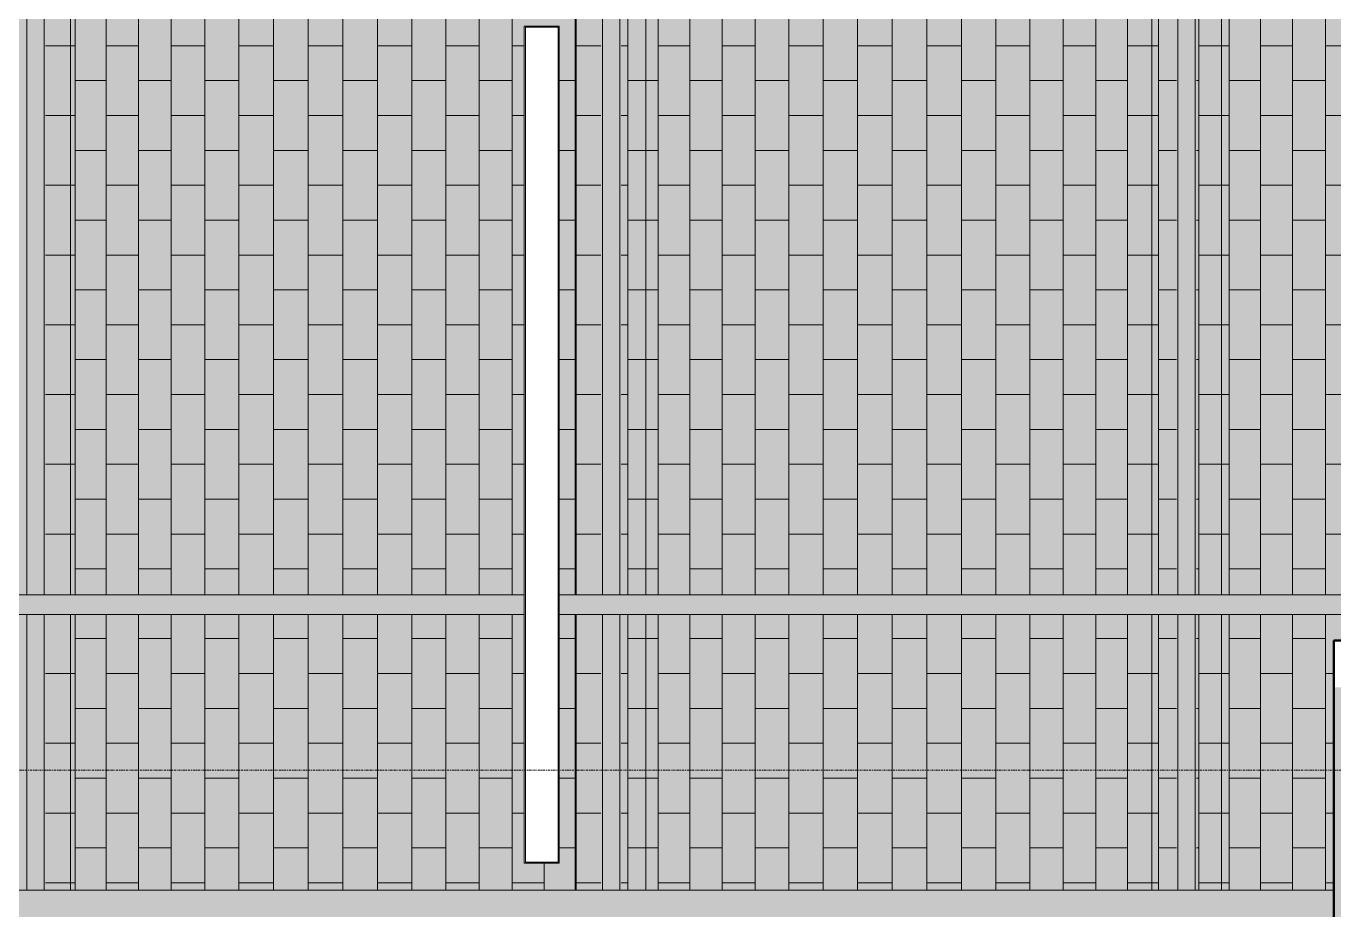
# Model space of a CAD drawing. Header units: inches. Extents: x -956 to 966, y -1111 to 895.
# Drawn here: x 167.1 to 317, y 506.5 to 607.9 of the extents above; entities that cross this region are included whole.
import ezdxf

# ---------------------------------------------------------------- set-up
doc = ezdxf.new("R2010")
doc.units = ezdxf.units.IN
doc.header["$MEASUREMENT"] = 0
doc.linetypes.add('Grid Line 1_4_', pattern=[0.4375, 0.25, -0.0625, 0.0625, -0.0625])
for name, color, linetype, lineweight in [('A-CLNG', 13, 'Continuous', 13), ('A-CLNG-PATT', 13, 'Continuous', 13), ('A-WALL-PATT', 111, 'Continuous', 13), ('E-LITE-EQPM', 33, 'Continuous', 9), ('I-WALL', 2, 'Continuous', 13), ('S-GRID', 1, 'Continuous', 9)]:
    doc.layers.add(name, color=color, linetype=linetype, lineweight=lineweight)
pattern_1 = [(0, (0, 0), (30.72, 7.68), [1.267, -21.773, 1.267, -21.773, -122.88]), (0, (0, 0), (30.72, 7.68), [-46.08, 1.267, -44.813, 1.267, -21.773, -53.76]), (0, (0, 0), (30.72, 7.68), [-115.2, 1.267, -14.093, 1.267, -37.133]), (120, (11.52, 3.84), (-22.011075, 22.7643), [1.267, -21.773, 1.267, -21.773, -122.88]), (120, (11.52, 3.84), (-22.011075, 22.7643), [-46.08, 1.267, -44.813, 1.267, -21.773, -53.76]), (120, (11.52, 3.84), (-22.011075, 22.7643), [-115.2, 1.267, -14.093, 1.267, -37.133]), (240, (15.36, 19.2), (-8.708925, -30.4443), [1.267, -21.773, 1.267, -21.773, -122.88]), (240, (15.36, 19.2), (-8.708925, -30.4443), [-46.08, 1.267, -44.813, 1.267, -21.773, -53.76]), (240, (15.36, 19.2), (-8.708925, -30.4443), [-115.2, 1.267, -14.093, 1.267, -37.133])]

# ---------------------------------------------------------------- blocks, each defined once
blk = doc.blocks.new('Lighting - Pendant-Finelite-HP4-D - HP-4 D-8_-SO-3000K-120-FA-SC-3361575-7TH FLOOR TELECOM OVERHEAD ROUTING PLAN')
at = {"layer": 'E-LITE-EQPM', "color": 9}
for p, q in [((48, 2), (-48, 2)), ((-48, 2), (-48, -2)), ((47.875, 1.875), (-47.875, 1.875)), ((-47.875, 1.875), (-47.875, -1.875)), ((-47.875, 1.875), (47.875, 1.875)), ((-47.875, -1.875), (-47.875, 1.875)), ((47.875, -1.875), (47.875, 1.875)), ((47.875, 1.875), (47.875, -1.875)), ((48, -2), (48, 2)), ((-48, -2), (48, -2)), ((-47.875, -1.875), (47.875, -1.875)), ((47.875, -1.875), (-47.875, -1.875))]:
    blk.add_line(p, q, dxfattribs=at)
blk = doc.blocks.new('FP_1_59-7TH FLOOR TELECOM OVERHEAD ROUTING PLAN')
at = {"layer": 'A-CLNG-PATT', "color": 50}
for p, q in [((184.68, 542.63), (184.68, 789.34)), ((188.26, 542.63), (188.26, 789.34)), ((191.94, 542.63), (191.94, 789.34)), ((195.72, 542.63), (195.72, 789.34)), ((199.57, 542.63), (199.57, 789.34)), ((203.48, 542.63), (203.48, 789.34)), ((207.43, 542.63), (207.43, 789.34)), ((211.4, 542.63), (211.4, 789.34)), ((215.38, 542.63), (215.38, 789.34)), ((219.35, 542.63), (219.35, 789.34)), ((223.29, 542.63), (223.29, 789.34)), ((227.19, 542.63), (227.19, 789.34)), ((231.04, 542.63), (231.04, 789.34)), ((234.8, 542.63), (234.8, 789.34)), ((242.04, 542.63), (242.04, 789.34)), ((181.3, 605.61), (184.15, 605.61)), ((184.15, 605.61), (184.68, 605.61)), ((188.26, 605.61), (191.94, 605.61)), ((195.72, 605.61), (199.57, 605.61)), ((203.48, 605.61), (207.43, 605.61)), ((211.4, 605.61), (215.38, 605.61)), ((219.35, 605.61), (223.29, 605.61)), ((227.19, 605.61), (231.04, 605.61)), ((234.8, 605.61), (236.21, 605.61)), ((242.04, 605.61), (242.15, 605.61)), ((242.15, 605.61), (244.99, 605.61)), ((184.68, 601.61), (188.26, 601.61)), ((191.94, 601.61), (195.72, 601.61)), ((199.57, 601.61), (203.48, 601.61)), ((207.43, 601.61), (211.4, 601.61)), ((215.38, 601.61), (219.35, 601.61)), ((223.29, 601.61), (227.19, 601.61)), ((231.04, 601.61), (234.8, 601.61)), ((240.19, 601.61), (242.04, 601.61)), ((181.3, 597.61), (184.15, 597.61)), ((184.15, 597.61), (184.68, 597.61)), ((188.26, 597.61), (191.94, 597.61)), ((195.72, 597.61), (199.57, 597.61)), ((203.48, 597.61), (207.43, 597.61)), ((211.4, 597.61), (215.38, 597.61)), ((219.35, 597.61), (223.29, 597.61)), ((227.19, 597.61), (231.04, 597.61)), ((234.8, 597.61), (236.2, 597.61)), ((242.04, 597.61), (242.15, 597.61)), ((242.15, 597.61), (244.99, 597.61)), ((184.68, 593.61), (188.26, 593.61)), ((191.94, 593.61), (195.72, 593.61)), ((199.57, 593.61), (203.48, 593.61)), ((207.43, 593.61), (211.4, 593.61)), ((215.38, 593.61), (219.35, 593.61)), ((223.29, 593.61), (227.19, 593.61)), ((231.04, 593.61), (234.8, 593.61)), ((240.2, 593.61), (242.04, 593.61)), ((181.3, 589.61), (184.15, 589.61)), ((184.15, 589.61), (184.68, 589.61)), ((188.26, 589.61), (191.94, 589.61)), ((195.72, 589.61), (199.57, 589.61)), ((203.48, 589.61), (207.43, 589.61)), ((211.4, 589.61), (215.38, 589.61)), ((219.35, 589.61), (223.29, 589.61)), ((227.19, 589.61), (231.04, 589.61)), ((234.8, 589.61), (236.2, 589.61)), ((242.04, 589.61), (242.15, 589.61)), ((242.15, 589.61), (244.99, 589.61)), ((184.68, 585.61), (188.26, 585.61)), ((191.94, 585.61), (195.72, 585.61)), ((199.57, 585.61), (203.48, 585.61)), ((207.43, 585.61), (211.4, 585.61)), ((215.38, 585.61), (219.35, 585.61)), ((223.29, 585.61), (227.19, 585.61)), ((231.04, 585.61), (234.8, 585.61)), ((240.2, 585.61), (242.04, 585.61)), ((181.3, 581.61), (184.15, 581.61)), ((184.15, 581.61), (184.68, 581.61)), ((188.26, 581.61), (191.94, 581.61)), ((195.72, 581.61), (199.57, 581.61)), ((203.48, 581.61), (207.43, 581.61)), ((211.4, 581.61), (215.38, 581.61)), ((219.35, 581.61), (223.29, 581.61)), ((227.19, 581.61), (231.04, 581.61)), ((234.8, 581.61), (236.2, 581.61)), ((242.04, 581.61), (242.15, 581.61)), ((242.15, 581.61), (244.99, 581.61)), ((184.68, 577.61), (188.26, 577.61)), ((191.94, 577.61), (195.72, 577.61)), ((199.57, 577.61), (203.48, 577.61)), ((207.43, 577.61), (211.4, 577.61)), ((215.38, 577.61), (219.35, 577.61)), ((223.29, 577.61), (227.19, 577.61)), ((231.04, 577.61), (234.8, 577.61)), ((240.2, 577.61), (242.04, 577.61)), ((181.3, 573.61), (184.15, 573.61)), ((184.15, 573.61), (184.68, 573.61)), ((188.26, 573.61), (191.94, 573.61)), ((195.72, 573.61), (199.57, 573.61)), ((203.48, 573.61), (207.43, 573.61)), ((211.4, 573.61), (215.38, 573.61)), ((219.35, 573.61), (223.29, 573.61)), ((227.19, 573.61), (231.04, 573.61)), ((234.8, 573.61), (236.2, 573.61)), ((242.04, 573.61), (242.15, 573.61)), ((242.15, 573.61), (244.99, 573.61)), ((184.68, 569.61), (188.26, 569.61)), ((191.94, 569.61), (195.72, 569.61)), ((199.57, 569.61), (203.48, 569.61)), ((207.43, 569.61), (211.4, 569.61)), ((215.38, 569.61), (219.35, 569.61)), ((223.29, 569.61), (227.19, 569.61)), ((231.04, 569.61), (234.8, 569.61)), ((240.2, 569.61), (242.04, 569.61)), ((181.3, 565.61), (184.15, 565.61)), ((184.15, 565.61), (184.68, 565.61)), ((188.26, 565.61), (191.94, 565.61)), ((195.72, 565.61), (199.57, 565.61)), ((203.48, 565.61), (207.43, 565.61)), ((211.4, 565.61), (215.38, 565.61)), ((219.35, 565.61), (223.29, 565.61)), ((227.19, 565.61), (231.04, 565.61)), ((234.8, 565.61), (236.2, 565.61)), ((242.04, 565.61), (242.15, 565.61)), ((242.15, 565.61), (244.99, 565.61)), ((184.68, 561.61), (188.26, 561.61)), ((191.94, 561.61), (195.72, 561.61)), ((199.57, 561.61), (203.48, 561.61)), ((207.43, 561.61), (211.4, 561.61)), ((215.38, 561.61), (219.35, 561.61)), ((223.29, 561.61), (227.19, 561.61)), ((231.04, 561.61), (234.8, 561.61)), ((240.2, 561.61), (242.04, 561.61)), ((181.3, 557.61), (184.15, 557.61)), ((184.15, 557.61), (184.68, 557.61)), ((188.26, 557.61), (191.94, 557.61)), ((195.72, 557.61), (199.57, 557.61)), ((203.48, 557.61), (207.43, 557.61)), ((211.4, 557.61), (215.38, 557.61)), ((219.35, 557.61), (223.29, 557.61)), ((227.19, 557.61), (231.04, 557.61)), ((234.8, 557.61), (236.2, 557.61)), ((242.04, 557.61), (242.15, 557.61)), ((242.15, 557.61), (244.99, 557.61)), ((184.68, 553.61), (188.26, 553.61)), ((191.94, 553.61), (195.72, 553.61)), ((199.57, 553.61), (203.48, 553.61)), ((207.43, 553.61), (211.4, 553.61)), ((215.38, 553.61), (219.35, 553.61)), ((223.29, 553.61), (227.19, 553.61)), ((231.04, 553.61), (234.8, 553.61)), ((240.2, 553.61), (242.04, 553.61)), ((181.3, 549.61), (184.15, 549.61)), ((184.15, 549.61), (184.68, 549.61)), ((188.26, 549.61), (191.94, 549.61)), ((195.72, 549.61), (199.57, 549.61)), ((203.48, 549.61), (207.43, 549.61)), ((211.4, 549.61), (215.38, 549.61)), ((219.35, 549.61), (223.29, 549.61)), ((227.19, 549.61), (231.04, 549.61)), ((234.8, 549.61), (236.2, 549.61)), ((242.04, 549.61), (242.15, 549.61)), ((242.15, 549.61), (244.99, 549.61)), ((184.68, 545.61), (188.26, 545.61)), ((191.94, 545.61), (195.72, 545.61)), ((199.57, 545.61), (203.48, 545.61)), ((207.43, 545.61), (211.4, 545.61)), ((215.38, 545.61), (219.35, 545.61)), ((223.29, 545.61), (227.19, 545.61)), ((231.04, 545.61), (234.8, 545.61)), ((240.2, 545.61), (242.04, 545.61)), ((184.68, 508.76), (184.68, 540.38)), ((188.26, 508.76), (188.26, 540.38)), ((191.94, 508.76), (191.94, 540.38)), ((195.72, 508.76), (195.72, 540.38)), ((199.57, 508.76), (199.57, 540.38)), ((203.48, 508.76), (203.48, 540.38)), ((207.43, 508.76), (207.43, 540.38)), ((211.4, 508.76), (211.4, 540.38)), ((215.38, 508.76), (215.38, 540.38)), ((219.35, 508.76), (219.35, 540.38)), ((223.29, 508.76), (223.29, 540.38)), ((227.19, 508.76), (227.19, 540.38)), ((231.04, 508.76), (231.04, 540.38)), ((234.8, 508.76), (234.8, 540.38)), ((242.04, 508.76), (242.04, 540.38)), ((184.68, 537.61), (188.26, 537.61)), ((191.94, 537.61), (195.72, 537.61)), ((199.57, 537.61), (203.48, 537.61)), ((207.43, 537.61), (211.4, 537.61)), ((215.38, 537.61), (219.35, 537.61)), ((223.29, 537.61), (227.19, 537.61)), ((231.04, 537.61), (234.8, 537.61)), ((240.2, 537.61), (242.04, 537.61)), ((181.3, 533.61), (184.15, 533.61)), ((184.15, 533.61), (184.68, 533.61)), ((188.26, 533.61), (191.94, 533.61)), ((195.72, 533.61), (199.57, 533.61)), ((203.48, 533.61), (207.43, 533.61)), ((211.4, 533.61), (215.38, 533.61)), ((219.35, 533.61), (223.29, 533.61)), ((227.19, 533.61), (231.04, 533.61)), ((234.8, 533.61), (236.2, 533.61)), ((242.04, 533.61), (242.15, 533.61)), ((242.15, 533.61), (244.99, 533.61)), ((184.68, 529.61), (188.26, 529.61)), ((191.94, 529.61), (195.72, 529.61)), ((199.57, 529.61), (203.48, 529.61)), ((207.43, 529.61), (211.4, 529.61)), ((215.38, 529.61), (219.35, 529.61)), ((223.29, 529.61), (227.19, 529.61)), ((231.04, 529.61), (234.8, 529.61)), ((240.2, 529.61), (242.04, 529.61)), ((181.3, 525.61), (184.15, 525.61)), ((184.15, 525.61), (184.68, 525.61)), ((188.26, 525.61), (191.94, 525.61)), ((195.72, 525.61), (199.57, 525.61)), ((203.48, 525.61), (207.43, 525.61)), ((211.4, 525.61), (215.38, 525.61)), ((219.35, 525.61), (223.29, 525.61)), ((227.19, 525.61), (231.04, 525.61)), ((234.8, 525.61), (236.2, 525.61)), ((242.04, 525.61), (242.15, 525.61)), ((242.15, 525.61), (244.99, 525.61)), ((184.68, 521.61), (188.26, 521.61)), ((191.94, 521.61), (195.72, 521.61)), ((199.57, 521.61), (203.48, 521.61)), ((207.43, 521.61), (211.4, 521.61)), ((215.38, 521.61), (219.35, 521.61)), ((223.29, 521.61), (227.19, 521.61)), ((231.04, 521.61), (234.8, 521.61)), ((240.2, 521.61), (242.04, 521.61)), ((181.3, 517.61), (184.15, 517.61)), ((184.15, 517.61), (184.68, 517.61)), ((188.26, 517.61), (191.94, 517.61)), ((195.72, 517.61), (199.57, 517.61)), ((203.48, 517.61), (207.43, 517.61)), ((211.4, 517.61), (215.38, 517.61)), ((219.35, 517.61), (223.29, 517.61)), ((227.19, 517.61), (231.04, 517.61)), ((234.8, 517.61), (236.2, 517.61)), ((242.04, 517.61), (242.15, 517.61)), ((242.15, 517.61), (244.99, 517.61)), ((184.68, 513.61), (188.26, 513.61)), ((191.94, 513.61), (195.72, 513.61)), ((199.57, 513.61), (203.48, 513.61)), ((207.43, 513.61), (211.4, 513.61)), ((215.38, 513.61), (219.35, 513.61)), ((223.29, 513.61), (227.19, 513.61)), ((231.04, 513.61), (234.8, 513.61)), ((240.2, 513.61), (242.04, 513.61)), ((238.48, 508.76), (238.48, 511.86)), ((181.3, 509.61), (184.15, 509.61)), ((184.15, 509.61), (184.68, 509.61)), ((188.26, 509.61), (191.94, 509.61)), ((195.72, 509.61), (199.57, 509.61)), ((203.48, 509.61), (207.43, 509.61)), ((211.4, 509.61), (215.38, 509.61)), ((219.35, 509.61), (223.29, 509.61)), ((227.19, 509.61), (231.04, 509.61)), ((234.8, 509.61), (238.48, 509.61)), ((242.04, 509.61), (242.15, 509.61)), ((242.15, 509.61), (244.99, 509.61))]:
    blk.add_line(p, q, dxfattribs=at)
blk = doc.blocks.new('FP_1_60-7TH FLOOR TELECOM OVERHEAD ROUTING PLAN')
at = {"layer": 'A-CLNG-PATT', "color": 50}
for p, q in [((248.08, 542.63), (248.08, 789.34)), ((251.57, 542.63), (251.57, 789.34)), ((255.18, 542.63), (255.18, 789.34)), ((258.89, 542.63), (258.89, 789.34)), ((262.68, 542.63), (262.68, 789.34)), ((266.55, 542.63), (266.55, 789.34)), ((270.47, 542.63), (270.47, 789.34)), ((274.42, 542.63), (274.42, 789.34)), ((278.4, 542.63), (278.4, 789.34)), ((282.38, 542.63), (282.38, 789.34)), ((286.34, 542.63), (286.34, 789.34)), ((290.28, 542.63), (290.28, 789.34)), ((294.17, 542.63), (294.17, 789.34)), ((297.99, 542.63), (297.99, 789.34)), ((301.73, 542.63), (301.73, 789.34)), ((305.38, 542.63), (305.38, 789.34)), ((308.92, 542.63), (308.92, 789.34)), ((247.3, 605.61), (248.08, 605.61)), ((251.57, 605.61), (255.18, 605.61)), ((258.89, 605.61), (262.68, 605.61)), ((266.55, 605.61), (270.47, 605.61)), ((274.42, 605.61), (278.4, 605.61)), ((282.38, 605.61), (286.34, 605.61)), ((290.28, 605.61), (294.17, 605.61)), ((297.99, 605.61), (301.73, 605.61)), ((305.38, 605.61), (308.15, 605.61)), ((308.15, 605.61), (308.92, 605.61)), ((248.08, 601.61), (250.15, 601.61)), ((250.15, 601.61), (251.57, 601.61)), ((255.18, 601.61), (258.89, 601.61)), ((262.68, 601.61), (266.55, 601.61)), ((270.47, 601.61), (274.42, 601.61)), ((278.4, 601.61), (282.38, 601.61)), ((286.34, 601.61), (290.28, 601.61)), ((294.17, 601.61), (297.99, 601.61)), ((301.73, 601.61), (305.38, 601.61)), ((308.92, 601.61), (310.99, 601.61)), ((247.3, 597.61), (248.08, 597.61)), ((251.57, 597.61), (255.18, 597.61)), ((258.89, 597.61), (262.68, 597.61)), ((266.55, 597.61), (270.47, 597.61)), ((274.42, 597.61), (278.4, 597.61)), ((282.38, 597.61), (286.34, 597.61)), ((290.28, 597.61), (294.17, 597.61)), ((297.99, 597.61), (301.73, 597.61)), ((305.38, 597.61), (308.15, 597.61)), ((308.15, 597.61), (308.92, 597.61)), ((248.08, 593.61), (250.15, 593.61)), ((250.15, 593.61), (251.57, 593.61)), ((255.18, 593.61), (258.89, 593.61)), ((262.68, 593.61), (266.55, 593.61)), ((270.47, 593.61), (274.42, 593.61)), ((278.4, 593.61), (282.38, 593.61)), ((286.34, 593.61), (290.28, 593.61)), ((294.17, 593.61), (297.99, 593.61)), ((301.73, 593.61), (305.38, 593.61)), ((308.92, 593.61), (310.99, 593.61)), ((247.3, 589.61), (248.08, 589.61)), ((251.57, 589.61), (255.18, 589.61)), ((258.89, 589.61), (262.68, 589.61)), ((266.55, 589.61), (270.47, 589.61)), ((274.42, 589.61), (278.4, 589.61)), ((282.38, 589.61), (286.34, 589.61)), ((290.28, 589.61), (294.17, 589.61)), ((297.99, 589.61), (301.73, 589.61)), ((305.38, 589.61), (308.15, 589.61)), ((308.15, 589.61), (308.92, 589.61)), ((248.08, 585.61), (250.15, 585.61)), ((250.15, 585.61), (251.57, 585.61)), ((255.18, 585.61), (258.89, 585.61)), ((262.68, 585.61), (266.55, 585.61)), ((270.47, 585.61), (274.42, 585.61)), ((278.4, 585.61), (282.38, 585.61)), ((286.34, 585.61), (290.28, 585.61)), ((294.17, 585.61), (297.99, 585.61)), ((301.73, 585.61), (305.38, 585.61)), ((308.92, 585.61), (310.99, 585.61)), ((247.3, 581.61), (248.08, 581.61)), ((251.57, 581.61), (255.18, 581.61)), ((258.89, 581.61), (262.68, 581.61)), ((266.55, 581.61), (270.47, 581.61)), ((274.42, 581.61), (278.4, 581.61)), ((282.38, 581.61), (286.34, 581.61)), ((290.28, 581.61), (294.17, 581.61)), ((297.99, 581.61), (301.73, 581.61)), ((305.38, 581.61), (308.15, 581.61)), ((308.15, 581.61), (308.92, 581.61)), ((248.08, 577.61), (250.15, 577.61)), ((250.15, 577.61), (251.57, 577.61)), ((255.18, 577.61), (258.89, 577.61)), ((262.68, 577.61), (266.55, 577.61)), ((270.47, 577.61), (274.42, 577.61)), ((278.4, 577.61), (282.38, 577.61)), ((286.34, 577.61), (290.28, 577.61)), ((294.17, 577.61), (297.99, 577.61)), ((301.73, 577.61), (305.38, 577.61)), ((308.92, 577.61), (310.99, 577.61)), ((247.3, 573.61), (248.08, 573.61)), ((251.57, 573.61), (255.18, 573.61)), ((258.89, 573.61), (262.68, 573.61)), ((266.55, 573.61), (270.47, 573.61)), ((274.42, 573.61), (278.4, 573.61)), ((282.38, 573.61), (286.34, 573.61)), ((290.28, 573.61), (294.17, 573.61)), ((297.99, 573.61), (301.73, 573.61)), ((305.38, 573.61), (308.15, 573.61)), ((308.15, 573.61), (308.92, 573.61)), ((248.08, 569.61), (250.15, 569.61)), ((250.15, 569.61), (251.57, 569.61)), ((255.18, 569.61), (258.89, 569.61)), ((262.68, 569.61), (266.55, 569.61)), ((270.47, 569.61), (274.42, 569.61)), ((278.4, 569.61), (282.38, 569.61)), ((286.34, 569.61), (290.28, 569.61)), ((294.17, 569.61), (297.99, 569.61)), ((301.73, 569.61), (305.38, 569.61)), ((308.92, 569.61), (310.99, 569.61)), ((247.3, 565.61), (248.08, 565.61)), ((251.57, 565.61), (255.18, 565.61)), ((258.89, 565.61), (262.68, 565.61)), ((266.55, 565.61), (270.47, 565.61)), ((274.42, 565.61), (278.4, 565.61)), ((282.38, 565.61), (286.34, 565.61)), ((290.28, 565.61), (294.17, 565.61)), ((297.99, 565.61), (301.73, 565.61)), ((305.38, 565.61), (308.15, 565.61)), ((308.15, 565.61), (308.92, 565.61)), ((248.08, 561.61), (250.15, 561.61)), ((250.15, 561.61), (251.57, 561.61)), ((255.18, 561.61), (258.89, 561.61)), ((262.68, 561.61), (266.55, 561.61)), ((270.47, 561.61), (274.42, 561.61)), ((278.4, 561.61), (282.38, 561.61)), ((286.34, 561.61), (290.28, 561.61)), ((294.17, 561.61), (297.99, 561.61)), ((301.73, 561.61), (305.38, 561.61)), ((308.92, 561.61), (310.99, 561.61)), ((247.3, 557.61), (248.08, 557.61)), ((251.57, 557.61), (255.18, 557.61)), ((258.89, 557.61), (262.68, 557.61)), ((266.55, 557.61), (270.47, 557.61)), ((274.42, 557.61), (278.4, 557.61)), ((282.38, 557.61), (286.34, 557.61)), ((290.28, 557.61), (294.17, 557.61)), ((297.99, 557.61), (301.73, 557.61)), ((305.38, 557.61), (308.15, 557.61)), ((308.15, 557.61), (308.92, 557.61)), ((248.08, 553.61), (250.15, 553.61)), ((250.15, 553.61), (251.57, 553.61)), ((255.18, 553.61), (258.89, 553.61)), ((262.68, 553.61), (266.55, 553.61)), ((270.47, 553.61), (274.42, 553.61)), ((278.4, 553.61), (282.38, 553.61)), ((286.34, 553.61), (290.28, 553.61)), ((294.17, 553.61), (297.99, 553.61)), ((301.73, 553.61), (305.38, 553.61)), ((308.92, 553.61), (310.99, 553.61)), ((247.3, 549.61), (248.08, 549.61)), ((251.57, 549.61), (255.18, 549.61)), ((258.89, 549.61), (262.68, 549.61)), ((266.55, 549.61), (270.47, 549.61)), ((274.42, 549.61), (278.4, 549.61)), ((282.38, 549.61), (286.34, 549.61)), ((290.28, 549.61), (294.17, 549.61)), ((297.99, 549.61), (301.73, 549.61)), ((305.38, 549.61), (308.15, 549.61)), ((308.15, 549.61), (308.92, 549.61)), ((248.08, 545.61), (250.15, 545.61)), ((250.15, 545.61), (251.57, 545.61)), ((255.18, 545.61), (258.89, 545.61)), ((262.68, 545.61), (266.55, 545.61)), ((270.47, 545.61), (274.42, 545.61)), ((278.4, 545.61), (282.38, 545.61)), ((286.34, 545.61), (290.28, 545.61)), ((294.17, 545.61), (297.99, 545.61)), ((301.73, 545.61), (305.38, 545.61)), ((308.92, 545.61), (310.99, 545.61)), ((248.08, 508.76), (248.08, 540.38)), ((251.57, 508.76), (251.57, 540.38)), ((255.18, 508.76), (255.18, 540.38)), ((258.89, 508.76), (258.89, 540.38)), ((262.68, 508.76), (262.68, 540.38)), ((266.55, 508.76), (266.55, 540.38)), ((270.47, 508.76), (270.47, 540.38)), ((274.42, 508.76), (274.42, 540.38)), ((278.4, 508.76), (278.4, 540.38)), ((282.38, 508.76), (282.38, 540.38)), ((286.34, 508.76), (286.34, 540.38)), ((290.28, 508.76), (290.28, 540.38)), ((294.17, 508.76), (294.17, 540.38)), ((297.99, 508.76), (297.99, 540.38)), ((301.73, 508.76), (301.73, 540.38)), ((305.38, 508.76), (305.38, 540.38)), ((308.92, 508.76), (308.92, 540.38)), ((248.08, 537.61), (250.15, 537.61)), ((250.15, 537.61), (251.57, 537.61)), ((255.18, 537.61), (258.89, 537.61)), ((262.68, 537.61), (266.55, 537.61)), ((270.47, 537.61), (274.42, 537.61)), ((278.4, 537.61), (282.38, 537.61)), ((286.34, 537.61), (290.28, 537.61)), ((294.17, 537.61), (297.99, 537.61)), ((301.73, 537.61), (305.38, 537.61)), ((308.92, 537.61), (310.99, 537.61)), ((247.3, 533.61), (248.08, 533.61)), ((251.57, 533.61), (255.18, 533.61)), ((258.89, 533.61), (262.68, 533.61)), ((266.55, 533.61), (270.47, 533.61)), ((274.42, 533.61), (278.4, 533.61)), ((282.38, 533.61), (286.34, 533.61)), ((290.28, 533.61), (294.17, 533.61)), ((297.99, 533.61), (301.73, 533.61)), ((305.38, 533.61), (308.15, 533.61)), ((308.15, 533.61), (308.92, 533.61)), ((248.08, 529.61), (250.15, 529.61)), ((250.15, 529.61), (251.57, 529.61)), ((255.18, 529.61), (258.89, 529.61)), ((262.68, 529.61), (266.55, 529.61)), ((270.47, 529.61), (274.42, 529.61)), ((278.4, 529.61), (282.38, 529.61)), ((286.34, 529.61), (290.28, 529.61)), ((294.17, 529.61), (297.99, 529.61)), ((301.73, 529.61), (305.38, 529.61)), ((308.92, 529.61), (310.99, 529.61)), ((247.3, 525.61), (248.08, 525.61)), ((251.57, 525.61), (255.18, 525.61)), ((258.89, 525.61), (262.68, 525.61)), ((266.55, 525.61), (270.47, 525.61)), ((274.42, 525.61), (278.4, 525.61)), ((282.38, 525.61), (286.34, 525.61)), ((290.28, 525.61), (294.17, 525.61)), ((297.99, 525.61), (301.73, 525.61)), ((305.38, 525.61), (308.15, 525.61)), ((308.15, 525.61), (308.92, 525.61)), ((248.08, 521.61), (250.15, 521.61)), ((250.15, 521.61), (251.57, 521.61)), ((255.18, 521.61), (258.89, 521.61)), ((262.68, 521.61), (266.55, 521.61)), ((270.47, 521.61), (274.42, 521.61)), ((278.4, 521.61), (282.38, 521.61)), ((286.34, 521.61), (290.28, 521.61)), ((294.17, 521.61), (297.99, 521.61)), ((301.73, 521.61), (305.38, 521.61)), ((308.92, 521.61), (310.99, 521.61)), ((247.3, 517.61), (248.08, 517.61)), ((251.57, 517.61), (255.18, 517.61)), ((258.89, 517.61), (262.68, 517.61)), ((266.55, 517.61), (270.47, 517.61)), ((274.42, 517.61), (278.4, 517.61)), ((282.38, 517.61), (286.34, 517.61)), ((290.28, 517.61), (294.17, 517.61)), ((297.99, 517.61), (301.73, 517.61)), ((305.38, 517.61), (308.15, 517.61)), ((308.15, 517.61), (308.92, 517.61)), ((248.08, 513.61), (250.15, 513.61)), ((250.15, 513.61), (251.57, 513.61)), ((255.18, 513.61), (258.89, 513.61)), ((262.68, 513.61), (266.55, 513.61)), ((270.47, 513.61), (274.42, 513.61)), ((278.4, 513.61), (282.38, 513.61)), ((286.34, 513.61), (290.28, 513.61)), ((294.17, 513.61), (297.99, 513.61)), ((301.73, 513.61), (305.38, 513.61)), ((308.92, 513.61), (310.99, 513.61)), ((247.3, 509.61), (248.08, 509.61)), ((251.57, 509.61), (255.18, 509.61)), ((258.89, 509.61), (262.68, 509.61)), ((266.55, 509.61), (270.47, 509.61)), ((274.42, 509.61), (278.4, 509.61)), ((282.38, 509.61), (286.34, 509.61)), ((290.28, 509.61), (294.17, 509.61)), ((297.99, 509.61), (301.73, 509.61)), ((305.38, 509.61), (308.15, 509.61)), ((308.15, 509.61), (308.92, 509.61))]:
    blk.add_line(p, q, dxfattribs=at)
blk = doc.blocks.new('FP_1_61-7TH FLOOR TELECOM OVERHEAD ROUTING PLAN')
at = {"layer": 'A-CLNG-PATT', "color": 50}
for p, q in [((313.56, 542.63), (313.56, 789.34)), ((317.03, 542.63), (317.03, 789.34)), ((320.62, 542.63), (320.62, 789.34)), ((324.32, 542.63), (324.32, 789.34)), ((328.1, 542.63), (328.1, 789.34)), ((313.56, 605.61), (316.15, 605.61)), ((316.15, 605.61), (317.03, 605.61)), ((320.62, 605.61), (324.32, 605.61)), ((328.1, 605.61), (331.96, 605.61)), ((313.3, 601.61), (313.56, 601.61)), ((317.03, 601.61), (320.62, 601.61)), ((324.32, 601.61), (328.1, 601.61)), ((313.56, 597.61), (316.15, 597.61)), ((316.15, 597.61), (317.03, 597.61)), ((320.62, 597.61), (324.32, 597.61)), ((328.1, 597.61), (331.96, 597.61)), ((313.3, 593.61), (313.56, 593.61)), ((317.03, 593.61), (320.62, 593.61)), ((324.32, 593.61), (328.1, 593.61)), ((313.56, 589.61), (316.15, 589.61)), ((316.15, 589.61), (317.03, 589.61)), ((320.62, 589.61), (324.32, 589.61)), ((328.1, 589.61), (331.96, 589.61)), ((313.3, 585.61), (313.56, 585.61)), ((317.03, 585.61), (320.62, 585.61)), ((324.32, 585.61), (328.1, 585.61)), ((313.56, 581.61), (316.15, 581.61)), ((316.15, 581.61), (317.03, 581.61)), ((320.62, 581.61), (324.32, 581.61)), ((328.1, 581.61), (331.96, 581.61)), ((313.3, 577.61), (313.56, 577.61)), ((317.03, 577.61), (320.62, 577.61)), ((324.32, 577.61), (328.1, 577.61)), ((313.56, 573.61), (316.15, 573.61)), ((316.15, 573.61), (317.03, 573.61)), ((320.62, 573.61), (324.32, 573.61)), ((328.1, 573.61), (331.96, 573.61)), ((313.3, 569.61), (313.56, 569.61)), ((317.03, 569.61), (320.62, 569.61)), ((324.32, 569.61), (328.1, 569.61)), ((313.56, 565.61), (316.15, 565.61)), ((316.15, 565.61), (317.03, 565.61)), ((320.62, 565.61), (324.32, 565.61)), ((328.1, 565.61), (331.96, 565.61)), ((313.3, 561.61), (313.56, 561.61)), ((317.03, 561.61), (320.62, 561.61)), ((324.32, 561.61), (328.1, 561.61)), ((313.56, 557.61), (316.15, 557.61)), ((316.15, 557.61), (317.03, 557.61)), ((320.62, 557.61), (324.32, 557.61)), ((328.1, 557.61), (331.96, 557.61)), ((313.3, 553.61), (313.56, 553.61)), ((317.03, 553.61), (320.62, 553.61)), ((324.32, 553.61), (328.1, 553.61)), ((313.56, 549.61), (316.15, 549.61)), ((316.15, 549.61), (317.03, 549.61)), ((320.62, 549.61), (324.32, 549.61)), ((328.1, 549.61), (331.96, 549.61)), ((313.3, 545.61), (313.52, 545.61)), ((317.03, 545.61), (320.62, 545.61)), ((324.32, 545.61), (328.1, 545.61)), ((313.56, 508.76), (313.56, 540.38)), ((317.03, 508.76), (317.03, 540.38)), ((320.62, 508.76), (320.62, 540.38)), ((324.32, 508.76), (324.32, 540.38)), ((328.1, 508.76), (328.1, 540.38)), ((313.3, 537.61), (313.56, 537.61)), ((317.03, 537.61), (320.62, 537.61)), ((324.32, 537.61), (328.1, 537.61)), ((313.56, 533.61), (316.15, 533.61)), ((316.15, 533.61), (317.03, 533.61)), ((320.62, 533.61), (324.32, 533.61)), ((328.1, 533.61), (329.04, 533.61)), ((313.3, 529.61), (313.56, 529.61)), ((317.03, 529.61), (320.62, 529.61)), ((324.32, 529.61), (328.1, 529.61)), ((313.56, 525.61), (316.15, 525.61)), ((316.15, 525.61), (317.03, 525.61)), ((320.62, 525.61), (324.32, 525.61)), ((328.1, 525.61), (329.04, 525.61)), ((313.3, 521.61), (313.56, 521.61)), ((317.03, 521.61), (320.62, 521.61)), ((324.32, 521.61), (328.1, 521.61)), ((313.56, 517.61), (316.15, 517.61)), ((316.15, 517.61), (317.03, 517.61)), ((320.62, 517.61), (324.32, 517.61)), ((328.1, 517.61), (329.04, 517.61)), ((313.3, 513.61), (313.56, 513.61)), ((317.03, 513.61), (320.62, 513.61)), ((324.32, 513.61), (328.1, 513.61)), ((313.56, 509.61), (316.15, 509.61)), ((316.15, 509.61), (317.03, 509.61)), ((320.62, 509.61), (324.32, 509.61)), ((328.1, 509.61), (329.04, 509.61))]:
    blk.add_line(p, q, dxfattribs=at)
blk = doc.blocks.new('7th Floor Vault3 - 7th Floor Vault-3165199-7TH FLOOR TELECOM OVERHEAD ROUTING PLAN')
at = {"layer": 'A-CLNG', "color": 10, "lineweight": 9}
for p, q in [((179.15, 789.34), (179.15, 542.63)), ((181.15, 789.34), (181.15, 542.63)), ((184.15, 789.34), (184.15, 542.63)), ((184.15, 789.34), (184.15, 542.63)), ((242.15, 789.34), (242.15, 542.63)), ((242.15, 789.34), (242.15, 542.63)), ((245.15, 789.34), (245.15, 542.63)), ((247.15, 789.34), (247.15, 542.63)), ((250.15, 789.34), (250.15, 542.63)), ((250.15, 789.34), (250.15, 542.63)), ((308.15, 789.34), (308.15, 542.63)), ((308.15, 789.34), (308.15, 542.63)), ((311.15, 789.34), (311.15, 542.63)), ((313.15, 789.34), (313.15, 542.63)), ((316.15, 789.34), (316.15, 542.63)), ((316.15, 789.34), (316.15, 542.63)), ((179.15, 540.38), (179.15, 508.76)), ((181.15, 540.38), (181.15, 508.76)), ((184.15, 540.38), (184.15, 508.76)), ((184.15, 540.38), (184.15, 508.76)), ((242.15, 540.38), (242.15, 508.76)), ((242.15, 540.38), (242.15, 508.76)), ((245.15, 540.38), (245.15, 508.76)), ((247.15, 540.38), (247.15, 508.76)), ((250.15, 540.38), (250.15, 508.76)), ((250.15, 540.38), (250.15, 508.76)), ((308.15, 540.38), (308.15, 508.76)), ((308.15, 540.38), (308.15, 508.76)), ((311.15, 540.38), (311.15, 508.76)), ((313.15, 540.38), (313.15, 508.76)), ((316.15, 540.35), (316.15, 508.76)), ((316.15, 540.35), (316.15, 508.76))]:
    blk.add_line(p, q, dxfattribs=at)
for name in ['FP_1_59-7TH FLOOR TELECOM OVERHEAD ROUTING PLAN', 'FP_1_60-7TH FLOOR TELECOM OVERHEAD ROUTING PLAN', 'FP_1_61-7TH FLOOR TELECOM OVERHEAD ROUTING PLAN']:
    blk.add_blockref(name, (0, 0), dxfattribs=at)

msp = doc.modelspace()

# ---------------------------------------------------------------- hatches: boundary and pattern name
at = {"layer": 'A-CLNG-PATT'}
h = msp.add_hatch(dxfattribs=at)
h.set_pattern_fill('FP1_12', color=253, style=0, pattern_type=2)
h.set_pattern_definition(pattern_1)
h.paths.add_polyline_path([(-294.34, -537.62), (-227.98, -537.62), (-227.98, -527.62), (-219.98, -527.62), (-219.98, -509.12), (-210.98, -509.12), (-210.98, -364.18), (-211.98, -364.18), (-211.98, -243.37), (-299.98, -243.37), (-299.98, -537.62)], flags=0)
h.paths.add_polyline_path([(-606.23, -537.62), (-602.07, -537.62), (-602.07, -532.87), (-606.23, -532.87), (-606.23, -535.37)], flags=0)
h.paths.add_polyline_path([(-561.64, -537.62), (-356.48, -537.62), (-356.48, -525.62), (-323.98, -525.62), (-323.98, -537.62), (-305.35, -537.62), (-305.35, -525.37), (-321.35, -525.37), (-321.35, -427.37), (-305.35, -427.37), (-305.35, -243.37), (-386.84, -243.37), (-386.84, -318.61), (-390.84, -318.61), (-390.84, -243.37), (-496.9, -243.37), (-496.9, -318.61), (-500.9, -318.61), (-500.9, -243.37), (-562.04, -243.37), (-562.04, -427.37), (-500.9, -427.37), (-500.9, -402.61), (-496.9, -402.61), (-496.9, -427.37), (-390.84, -427.37), (-390.84, -402.61), (-386.84, -402.61), (-386.84, -427.37), (-370.04, -427.37), (-370.04, -525.37), (-578.04, -525.37), (-578.04, -243.37), (-578.35, -243.37), (-578.35, -528.62), (-563.48, -528.62), (-563.48, -537.62)], flags=0)
h.paths.add_polyline_path([(-567.73, -537.62), (-567.73, -532.87), (-578.07, -532.87), (-578.07, -537.62), (-572.48, -537.62)], flags=0)
h.paths.add_polyline_path([(-352.23, -537.62), (-349.48, -537.62), (-349.48, -529.87), (-352.23, -529.87), (-352.23, -536.61)], flags=0)
h.paths.add_polyline_path([(-680.44, -535.37), (-610.48, -535.37), (-610.48, -528.62), (-583.23, -528.62), (-583.23, -526.62), (-662.91, -526.62), (-662.91, -498.61), (-665.8, -498.61), (-665.8, -402.61), (-661.8, -402.61), (-661.8, -428.62), (-583.23, -428.62), (-583.23, -422.62), (-598.91, -422.62), (-598.91, -386.62), (-662.91, -386.62), (-662.91, -318.61), (-665.8, -318.61), (-665.8, -243.37), (-666.35, -243.37), (-666.35, -246.62), (-730.35, -246.62), (-730.35, -243.37), (-762.35, -243.37), (-762.35, -246.62), (-771.86, -246.62), (-771.86, -288.62), (-694.91, -288.62), (-694.91, -386.62), (-790.91, -386.62), (-790.91, -288.62), (-775.86, -288.62), (-775.86, -246.62), (-842.35, -246.62), (-842.35, -243.37), (-853.35, -243.37), (-853.35, -535.37), (-710.14, -535.37)], flags=0)
h.paths.add_polyline_path([(-834.85, -526.62), (-850.85, -526.62), (-850.85, -428.62), (-706.85, -428.62), (-706.85, -526.62), (-828.94, -526.62)], flags=0)
h.paths.add_polyline_path([(-255.48, -481.68), (-256.53, -481.54), (-257.51, -481.14), (-258.35, -480.49), (-259, -479.65), (-259.4, -478.67), (-259.54, -477.62), (-259.4, -476.57), (-259, -475.59), (-258.35, -474.75), (-257.51, -474.1), (-256.53, -473.7), (-255.48, -473.56), (-254.43, -473.7), (-253.45, -474.1), (-252.6, -474.75), (-251.96, -475.59), (-251.55, -476.57), (-251.41, -477.62), (-251.55, -478.67), (-251.96, -479.65), (-252.6, -480.49), (-253.45, -481.14), (-254.43, -481.54)], flags=0)
h.paths.add_polyline_path([(-255.48, -421.68), (-256.53, -421.54), (-257.51, -421.14), (-258.35, -420.49), (-259, -419.65), (-259.4, -418.67), (-259.54, -417.62), (-259.4, -416.57), (-259, -415.59), (-258.35, -414.75), (-257.51, -414.1), (-256.53, -413.7), (-255.48, -413.56), (-254.43, -413.7), (-253.45, -414.1), (-252.6, -414.75), (-251.96, -415.59), (-251.55, -416.57), (-251.41, -417.62), (-251.55, -418.67), (-251.96, -419.65), (-252.6, -420.49), (-253.45, -421.14), (-254.43, -421.54)], flags=0)
h.paths.add_polyline_path([(-255.48, -361.68), (-256.53, -361.54), (-257.51, -361.14), (-258.35, -360.49), (-259, -359.65), (-259.4, -358.67), (-259.54, -357.62), (-259.4, -356.57), (-259, -355.59), (-258.35, -354.75), (-257.51, -354.1), (-256.53, -353.7), (-255.48, -353.56), (-254.43, -353.7), (-253.45, -354.1), (-252.6, -354.75), (-251.96, -355.59), (-251.55, -356.57), (-251.41, -357.62), (-251.55, -358.67), (-251.96, -359.65), (-252.6, -360.49), (-253.45, -361.14), (-254.43, -361.54)], flags=0)
h.paths.add_polyline_path([(-255.48, -301.68), (-256.53, -301.54), (-257.51, -301.14), (-258.35, -300.49), (-259, -299.65), (-259.4, -298.67), (-259.54, -297.62), (-259.4, -296.57), (-259, -295.59), (-258.35, -294.75), (-257.51, -294.1), (-256.53, -293.7), (-255.48, -293.56), (-254.43, -293.7), (-253.45, -294.1), (-252.6, -294.75), (-251.96, -295.59), (-251.55, -296.57), (-251.41, -297.62), (-251.55, -298.67), (-251.96, -299.65), (-252.6, -300.49), (-253.45, -301.14), (-254.43, -301.54)], flags=0)
h.paths.add_polyline_path([(-661.8, -288.62), (-598.91, -288.62), (-598.91, -252.62), (-583.23, -252.62), (-583.23, -243.37), (-661.8, -243.37), (-661.8, -282.19)], flags=0)
h.paths.add_polyline_path([(-258.35, -241.12), (-257.53, -241.12), (-258.35, -240.49), (-259, -239.65), (-259.4, -238.67), (-259.54, -237.62), (-259.4, -236.57), (-259, -235.59), (-258.35, -234.75), (-257.51, -234.1), (-256.53, -233.7), (-255.48, -233.56), (-254.43, -233.7), (-253.45, -234.1), (-252.6, -234.75), (-251.96, -235.59), (-251.55, -236.57), (-251.41, -237.62), (-251.55, -238.67), (-251.96, -239.65), (-252.6, -240.49), (-253.42, -241.12), (-211.98, -241.12), (-211.98, -209.62), (-299.98, -209.62), (-299.98, -241.12), (-259, -241.12)], flags=0)
h.paths.add_polyline_path([(-578.35, -241.12), (-578.04, -241.12), (-578.04, -231.37), (-562.04, -231.37), (-562.04, -241.12), (-500.9, -241.12), (-500.9, -222.61), (-496.9, -222.61), (-496.9, -241.12), (-390.84, -241.12), (-390.84, -222.61), (-386.84, -222.61), (-386.84, -241.12), (-305.35, -241.12), (-305.35, -209.62), (-363.1, -209.62), (-363.1, -212.62), (-337.6, -212.62), (-337.6, -238.12), (-363.1, -238.12), (-363.1, -213.62), (-559.1, -213.62), (-559.1, -209.62), (-578.35, -209.62), (-578.35, -235.91)], flags=0)
h.paths.add_polyline_path([(-621.04, -241.12), (-583.23, -241.12), (-583.23, -209.62), (-666.35, -209.62), (-666.35, -241.12), (-665.8, -241.12), (-665.8, -222.61), (-661.8, -222.61), (-661.8, -241.12), (-650.74, -241.12)], flags=0)
h.paths.add_polyline_path([(-842.35, -241.12), (-842.35, -209.62), (-853.35, -209.62), (-853.35, -241.12)], flags=0)
h.paths.add_polyline_path([(-762.35, -241.12), (-730.35, -241.12), (-730.35, -209.62), (-762.35, -209.62), (-762.35, -222.78)], flags=0)
h.paths.add_polyline_path([(-578.35, -207.37), (-559.1, -207.37), (-559.1, -197.62), (-578.35, -197.62), (-578.35, -202.98)], flags=0)
h.paths.add_polyline_path([(-363.1, -207.37), (-305.35, -207.37), (-305.35, -197.62), (-363.1, -197.62), (-363.1, -202.98)], flags=0)
h.paths.add_polyline_path([(-294.34, -207.37), (-211.98, -207.37), (-211.98, -186.24), (-210.98, -186.24), (-210.98, -48.37), (45.27, -48.37), (45.27, -53.62), (99.27, -53.62), (99.27, -48.37), (317.04, -48.37), (317.04, 11.88), (228.2, 11.88), (228.2, 5.39), (224.2, 5.39), (224.2, 11.88), (-11.8, 11.88), (-11.8, 5.39), (-15.8, 5.39), (-15.8, 11.88), (-363.1, 11.88), (-363.1, 37.38), (-340.48, 37.38), (-340.48, 40.38), (-412.8, 40.38), (-412.8, 8.88), (-336.96, 8.84), (-336.96, 6.63), (-412.8, 6.63), (-412.8, 5.39), (-416.8, 5.39), (-416.8, 6.63), (-532.8, 6.63), (-532.8, 5.39), (-536.8, 5.39), (-536.8, 6.63), (-652.8, 6.63), (-652.8, 5.39), (-656.8, 5.39), (-656.8, 6.63), (-772.86, 6.63), (-772.86, 5.39), (-776.86, 5.39), (-776.86, 6.63), (-853.35, 6.63), (-853.35, -192.24), (-838.91, -192.24), (-838.91, -190.24), (-318.91, -190.24), (-318.91, -192.24), (-299.98, -192.24), (-299.98, -207.37)], flags=0)
h.paths.add_polyline_path([(-583.23, -207.37), (-583.23, -197.62), (-666.35, -197.62), (-666.35, -207.37), (-591.34, -207.37)], flags=0)
h.paths.add_polyline_path([(-853.35, -207.37), (-842.35, -207.37), (-842.35, -197.62), (-853.35, -197.62), (-853.35, -202.98)], flags=0)
h.paths.add_polyline_path([(-739.84, -207.37), (-730.35, -207.37), (-730.35, -197.62), (-762.35, -197.62), (-762.35, -207.37)], flags=0)
h.paths.add_polyline_path([(-772.92, -162.61), (-776.8, -162.61), (-776.8, -66.61), (-772.8, -66.61), (-772.8, -162.61)], flags=0)
h.paths.add_polyline_path([(-532.92, -162.61), (-536.8, -162.61), (-536.8, -66.61), (-532.8, -66.61), (-532.8, -162.61)], flags=0)
h.paths.add_polyline_path([(-656.8, -162.61), (-656.8, -66.61), (-652.8, -66.61), (-652.8, -162.61), (-656.67, -162.61)], flags=0)
h.paths.add_polyline_path([(-416.8, -162.61), (-416.8, -66.61), (-412.8, -66.61), (-412.8, -162.61), (-416.67, -162.61)], flags=0)
h.paths.add_polyline_path([(-280.92, -162.61), (-284.8, -162.61), (-284.8, -66.61), (-280.8, -66.61), (-280.8, -162.61), (-280.92, -162.61)], flags=0)
h.paths.add_polyline_path([(-769.54, 8.88), (-656.8, 8.88), (-656.8, 40.38), (-772.86, 40.38), (-772.86, 8.88)], flags=0)
h.paths.add_polyline_path([(-621.04, 8.88), (-536.8, 8.88), (-536.8, 40.38), (-652.8, 40.38), (-652.8, 8.88), (-650.74, 8.88)], flags=0)
h.paths.add_polyline_path([(-776.86, 8.88), (-776.86, 40.38), (-853.35, 40.38), (-853.35, 8.88), (-799.24, 8.88)], flags=0)
h.paths.add_polyline_path([(-416.8, 8.88), (-416.8, 40.38), (-532.8, 40.38), (-532.8, 8.88), (-442.84, 8.88)], flags=0)
h.paths.add_polyline_path([(121.46, 14.13), (224.2, 14.13), (224.2, 35.13), (116.9, 35.13), (116.9, 14.13)], flags=0)
h.paths.add_polyline_path([(62.06, 14.13), (91.4, 14.13), (91.4, 35.13), (-11.8, 35.13), (-11.8, 14.13), (32.36, 14.13)], flags=0)
h.paths.add_polyline_path([(-95.08, 14.13), (-15.8, 14.13), (-15.8, 35.13), (-95.08, 35.13), (-95.08, 27.07), (-124.33, 27.07), (-124.33, 14.13), (-116.14, 14.13)], flags=0)
h.paths.add_polyline_path([(228.2, 14.13), (317.04, 14.13), (317.04, 35.13), (228.2, 35.13), (228.2, 34.65)], flags=0)
h.paths.add_polyline_path([(-335.1, 17.26), (-335.1, 41.51), (-335.6, 41.51), (-335.6, 17.26)], flags=0)
h.paths.add_polyline_path([(94.52, 34.26), (114.65, 34.26), (114.65, 35.13), (93.65, 35.13), (93.65, 34.26)], flags=0)
h.paths.add_polyline_path([(240.26, 37.38), (317.04, 37.38), (317.04, 58.26), (315.04, 58.26), (315.04, 261.88), (228.2, 261.88), (228.2, 173.39), (224.2, 173.39), (224.2, 261.88), (-11.8, 261.88), (-11.8, 173.39), (-15.8, 173.39), (-15.8, 261.88), (-95.08, 261.88), (-95.08, 225.07), (-94.33, 225.05), (-94.33, 126.07), (-95.08, 126.07), (-95.08, 37.38), (-15.8, 37.38), (-15.8, 101.39), (-11.8, 101.39), (-11.8, 37.38), (224.2, 37.38), (224.2, 101.39), (228.2, 101.39), (228.2, 37.38)], flags=0)
h.paths.add_polyline_path([(-412.8, 42.63), (-340.48, 42.63), (-340.48, 256.63), (-412.8, 256.63), (-412.8, 173.39), (-416.8, 173.39), (-416.8, 256.63), (-532.8, 256.63), (-532.8, 173.39), (-536.8, 173.39), (-536.8, 256.63), (-652.8, 256.63), (-652.8, 173.39), (-656.8, 173.39), (-656.8, 256.63), (-772.8, 256.63), (-772.8, 173.39), (-776.8, 173.39), (-776.8, 256.63), (-853.35, 256.63), (-853.35, 42.63), (-776.86, 42.63), (-776.86, 101.39), (-772.86, 101.39), (-772.86, 42.63), (-656.8, 42.63), (-656.8, 101.39), (-652.8, 101.39), (-652.8, 42.63), (-536.8, 42.63), (-536.8, 101.39), (-532.8, 101.39), (-532.8, 42.63), (-416.8, 42.63), (-416.8, 101.39), (-412.8, 101.39), (-412.8, 74.26)], flags=0)
h.paths.add_polyline_path([(108.08, 52.39), (104.2, 52.39), (104.2, 100.39), (108.2, 100.39), (108.2, 52.39)], flags=0)
h.paths.add_polyline_path([(106.61, 173.39), (104.2, 173.39), (104.2, 221.39), (108.2, 221.39), (108.2, 173.39), (108.08, 173.39)], flags=0)
h.paths.add_polyline_path([(-652.8, 258.88), (-536.8, 258.88), (-536.8, 269.39), (-532.8, 269.39), (-532.8, 258.88), (-416.8, 258.88), (-416.8, 269.39), (-412.8, 269.39), (-412.8, 258.88), (-340.48, 258.88), (-340.48, 261.88), (-363.1, 261.88), (-363.1, 287.38), (-340.48, 287.38), (-340.48, 290.38), (-853.35, 290.38), (-853.35, 258.88), (-776.8, 258.88), (-776.8, 269.39), (-772.8, 269.39), (-772.8, 258.88), (-656.8, 258.88), (-656.8, 269.39), (-652.8, 269.39), (-652.8, 269.26)], flags=0)
h.paths.add_polyline_path([(-27.04, 264.13), (-15.8, 264.13), (-15.8, 269.39), (-11.8, 269.39), (-11.8, 264.13), (93.04, 264.13), (93.04, 285.13), (-95.08, 285.13), (-95.08, 264.13), (-48.94, 264.13)], flags=0)
h.paths.add_polyline_path([(315.04, 264.13), (315.04, 285.13), (116.9, 285.13), (116.9, 264.13), (224.2, 264.13), (224.2, 269.39), (228.2, 269.39), (228.2, 264.13), (299.66, 264.13)], flags=0)
h.paths.add_polyline_path([(-55.95, 287.38), (315.04, 287.38), (315.04, 490.26), (317.04, 490.26), (317.04, 506.51), (-95.08, 506.51), (-95.08, 423.07), (-94.33, 423.05), (-94.33, 324.07), (-95.08, 324.07), (-95.08, 287.38), (-56.74, 287.38)], flags=0)
h.paths.add_polyline_path([(-383.44, 292.63), (-340.48, 292.63), (-340.49, 506.51), (-853.35, 506.51), (-853.35, 292.63), (-413.14, 292.63)], flags=0)
h.paths.add_polyline_path([(-772.92, 341.39), (-776.8, 341.39), (-776.8, 437.39), (-772.8, 437.39), (-772.8, 341.39), (-772.92, 341.39)], flags=0)
h.paths.add_polyline_path([(-656.8, 341.39), (-656.8, 437.39), (-652.8, 437.39), (-652.8, 341.39), (-656.67, 341.39)], flags=0)
h.paths.add_polyline_path([(-536.67, 341.39), (-536.8, 341.39), (-536.8, 437.39), (-532.8, 437.39), (-532.8, 341.39), (-532.92, 341.39)], flags=0)
h.paths.add_polyline_path([(-416.8, 341.39), (-416.8, 437.39), (-412.8, 437.39), (-412.8, 341.39), (-416.67, 341.39)], flags=0)
h.paths.add_polyline_path([(108.2, 343.86), (104.2, 343.86), (104.2, 439.86), (108.2, 439.86), (108.2, 343.98)], flags=0)
h.paths.add_polyline_path([(-11.92, 343.86), (-15.8, 343.86), (-15.8, 439.86), (-11.8, 439.86), (-11.8, 343.86), (-11.92, 343.86)], flags=0)
h.paths.add_polyline_path([(224.2, 343.86), (224.2, 439.86), (228.2, 439.86), (228.2, 343.86), (224.33, 343.86)], flags=0)
h.paths.add_polyline_path([(306.4, 508.76), (317.04, 508.76), (317.04, 537.38), (407.03, 537.38), (407.03, 540.38), (228.2, 540.38), (228.2, 511.86), (224.2, 511.86), (224.2, 540.38), (-11.8, 540.38), (-11.8, 511.86), (-15.8, 511.86), (-15.8, 540.38), (-412.8, 540.38), (-412.8, 509.39), (-416.8, 509.39), (-416.8, 540.38), (-532.8, 540.38), (-532.8, 509.39), (-536.8, 509.39), (-536.8, 540.38), (-652.8, 540.38), (-652.8, 509.39), (-656.8, 509.39), (-656.8, 540.38), (-772.86, 540.38), (-772.86, 509.39), (-776.86, 509.39), (-776.86, 540.38), (-853.35, 540.38), (-853.35, 508.76), (-340.48, 508.76), (-340.48, 511.88), (-363.1, 511.88), (-363.1, 537.38), (-129.71, 537.38), (-129.71, 536.38), (-124.33, 536.38), (-124.33, 522.07), (-95.08, 522.07), (-95.08, 508.76), (299.66, 508.76)], flags=0)
h.paths.add_polyline_path([(93.65, 511.88), (91.4, 511.88), (91.4, 537.38), (116.9, 537.38), (116.9, 511.88), (114.65, 511.88)], flags=0)
h.paths.add_polyline_path([(589.87, 537.38), (589.87, 540.38), (555.53, 540.38), (555.53, 537.38), (581.81, 537.38)], flags=0)
h.paths.add_polyline_path([(294.27, 542.63), (407.03, 542.63), (407.03, 567.38), (464.2, 567.38), (464.2, 607.86), (468.2, 607.86), (468.2, 567.38), (554.2, 567.38), (554.2, 607.86), (558.2, 607.86), (558.2, 559.86), (555.53, 559.86), (555.53, 542.63), (589.87, 542.63), (589.87, 797.38), (-167.83, 797.38), (-167.83, 645.01), (-334.83, 645.01), (-334.83, 797.38), (-851.35, 797.38), (-851.35, 795.38), (-853.35, 795.38), (-853.35, 542.63), (-776.86, 542.63), (-776.86, 605.39), (-772.86, 605.39), (-772.86, 542.63), (-656.8, 542.63), (-656.8, 605.39), (-652.8, 605.39), (-652.8, 542.63), (-536.8, 542.63), (-536.8, 605.39), (-532.8, 605.39), (-532.8, 542.63), (-416.8, 542.63), (-416.8, 605.39), (-412.8, 605.39), (-412.8, 542.63), (-15.8, 542.63), (-15.8, 607.86), (-11.8, 607.86), (-11.8, 542.63), (224.2, 542.63), (224.2, 607.86), (228.2, 607.86), (228.2, 542.63), (269.96, 542.63)], flags=0)
h.paths.add_polyline_path([(-251.8, 559.86), (-255.8, 559.86), (-255.8, 607.86), (-251.8, 607.86), (-251.8, 559.98)], flags=0)
h.paths.add_polyline_path([(-131.8, 559.86), (-135.8, 559.86), (-135.8, 607.86), (-131.8, 607.86), (-131.8, 559.98)], flags=0)
h.paths.add_polyline_path([(104.33, 559.86), (104.2, 559.86), (104.2, 607.86), (108.2, 607.86), (108.2, 559.86), (106.61, 559.86)], flags=0)
h.paths.add_polyline_path([(344.2, 559.86), (344.2, 607.86), (348.2, 607.86), (348.2, 559.86), (344.33, 559.86)], flags=0)
h.paths.add_polyline_path([(-776.8, 677.39), (-776.8, 773.39), (-772.8, 773.39), (-772.8, 677.39), (-776.67, 677.39)], flags=0)
h.paths.add_polyline_path([(-656.67, 677.39), (-656.8, 677.39), (-656.8, 773.39), (-652.8, 773.39), (-652.8, 677.39), (-652.92, 677.39)], flags=0)
h.paths.add_polyline_path([(-536.67, 677.39), (-536.8, 677.39), (-536.8, 773.39), (-532.8, 773.39), (-532.8, 677.39), (-532.92, 677.39)], flags=0)
h.paths.add_polyline_path([(-416.67, 679.86), (-416.8, 679.86), (-416.8, 775.86), (-412.8, 775.86), (-412.8, 679.86), (-413.14, 679.86)], flags=0)
h.paths.add_polyline_path([(-135.67, 679.86), (-135.8, 679.86), (-135.8, 775.86), (-131.8, 775.86), (-131.8, 679.86), (-131.92, 679.86)], flags=0)
h.paths.add_polyline_path([(-11.92, 679.86), (-15.8, 679.86), (-15.8, 775.86), (-11.8, 775.86), (-11.8, 679.86)], flags=0)
h.paths.add_polyline_path([(106.61, 679.86), (104.2, 679.86), (104.2, 775.86), (108.2, 775.86), (108.2, 679.86), (108.08, 679.86)], flags=0)
h.paths.add_polyline_path([(228.08, 679.86), (224.2, 679.86), (224.2, 775.86), (228.2, 775.86), (228.2, 679.86), (228.08, 679.86)], flags=0)
h.paths.add_polyline_path([(348.08, 679.86), (344.2, 679.86), (344.2, 775.86), (348.2, 775.86), (348.2, 679.86), (348.08, 679.86)], flags=0)
h.paths.add_polyline_path([(464.2, 679.86), (464.2, 775.86), (468.2, 775.86), (468.2, 679.86), (464.33, 679.86)], flags=0)
h.paths.add_polyline_path([(-848.93, 741.36), (-848.94, 741.36), (-848.93, 789.36), (-848.49, 789.36), (-848.5, 741.36), (-848.89, 741.36)], flags=0)
h = msp.add_hatch(dxfattribs=at)
h.set_pattern_fill('FP1_13', color=253, style=0, pattern_type=2)
h.set_pattern_definition(pattern_1)
h.paths.add_polyline_path([(317.04, 506.51), (317.04, 537.38), (407.03, 537.38), (407.03, 542.63), (228.2, 542.63), (228.2, 511.86), (224.2, 511.86), (224.2, 542.63), (-11.8, 542.63), (-11.8, 511.86), (-15.8, 511.86), (-15.8, 542.63), (-337.6, 542.63), (-337.6, 537.38), (-129.71, 537.38), (-129.71, 536.38), (-124.33, 536.38), (-124.33, 522.07), (-95.08, 522.07), (-95.08, 506.51), (299.66, 506.51)], flags=0)
h.paths.add_polyline_path([(-129.71, 506.51), (-129.71, 532.01), (-335.1, 532.01), (-335.1, 506.51), (-145.84, 506.51)], flags=0)
h.paths.add_polyline_path([(91.4, 511.88), (91.4, 537.38), (116.9, 537.38), (116.9, 511.88), (91.76, 511.88)], flags=0)
h.paths.add_polyline_path([(566.96, 537.38), (589.87, 537.38), (589.87, 542.63), (555.53, 542.63), (555.53, 537.38), (559.68, 537.38)], flags=0)
at = {"layer": 'A-WALL-PATT'}
msp.add_hatch(color=253, dxfattribs=at).paths.add_polyline_path([(322.42, 42.01), (322.42, 532.01), (317.04, 532.01), (317.04, 42.01)], flags=0)

# ---------------------------------------------------------------- linework, layer by layer
at = {"layer": 'A-CLNG', "color": 50}
for p, q in [((224.2, 542.63), (-11.8, 542.63)), ((407.03, 542.63), (228.2, 542.63)), ((317.04, 508.76), (317.04, 537.38)), ((317.04, 537.38), (362.15, 537.38))]:
    msp.add_line(p, q, dxfattribs=at)
at = {"layer": 'A-CLNG', "color": 253}
for p, q in [((-11.8, 542.63), (224.2, 542.63)), ((228.2, 542.63), (407.03, 542.63))]:
    msp.add_line(p, q, dxfattribs=at)
at = {"layer": 'I-WALL', "color": 50}
for p, q in [((224.2, 542.63), (-11.8, 542.63)), ((407.03, 542.63), (228.2, 542.63)), ((-11.8, 540.38), (224.2, 540.38)), ((228.2, 540.38), (407.03, 540.38)), ((317.04, 508.76), (-95.08, 508.76))]:
    msp.add_line(p, q, dxfattribs=at)
at = {"layer": 'I-WALL', "color": 133, "lineweight": 50}
for p, q in [((317.04, 537.38), (326.42, 537.38)), ((317.04, 532.01), (317.04, 537.38)), ((317.04, 42.01), (317.04, 532.01))]:
    msp.add_line(p, q, dxfattribs=at)
at = {"layer": 'S-GRID', "linetype": 'Grid Line 1_4_'}
msp.add_line((965.79, 522.51), (-931.82, 522.51), dxfattribs=at)

# ---------------------------------------------------------------- block references
at = {"layer": 'A-CLNG', "color": 10, "lineweight": 9}
msp.add_blockref('7th Floor Vault3 - 7th Floor Vault-3165199-7TH FLOOR TELECOM OVERHEAD ROUTING PLAN', (-12, 0), dxfattribs=at)
at = {"layer": 'E-LITE-EQPM', "color": 9, "extrusion": (0, 0, -1), "rotation": 269.9999999999999}
msp.add_blockref('Lighting - Pendant-Finelite-HP4-D - HP-4 D-8_-SO-3000K-120-FA-SC-3361575-7TH FLOOR TELECOM OVERHEAD ROUTING PLAN', (-226.2, 559.86), dxfattribs=at)

doc.saveas('drawing.dxf')
